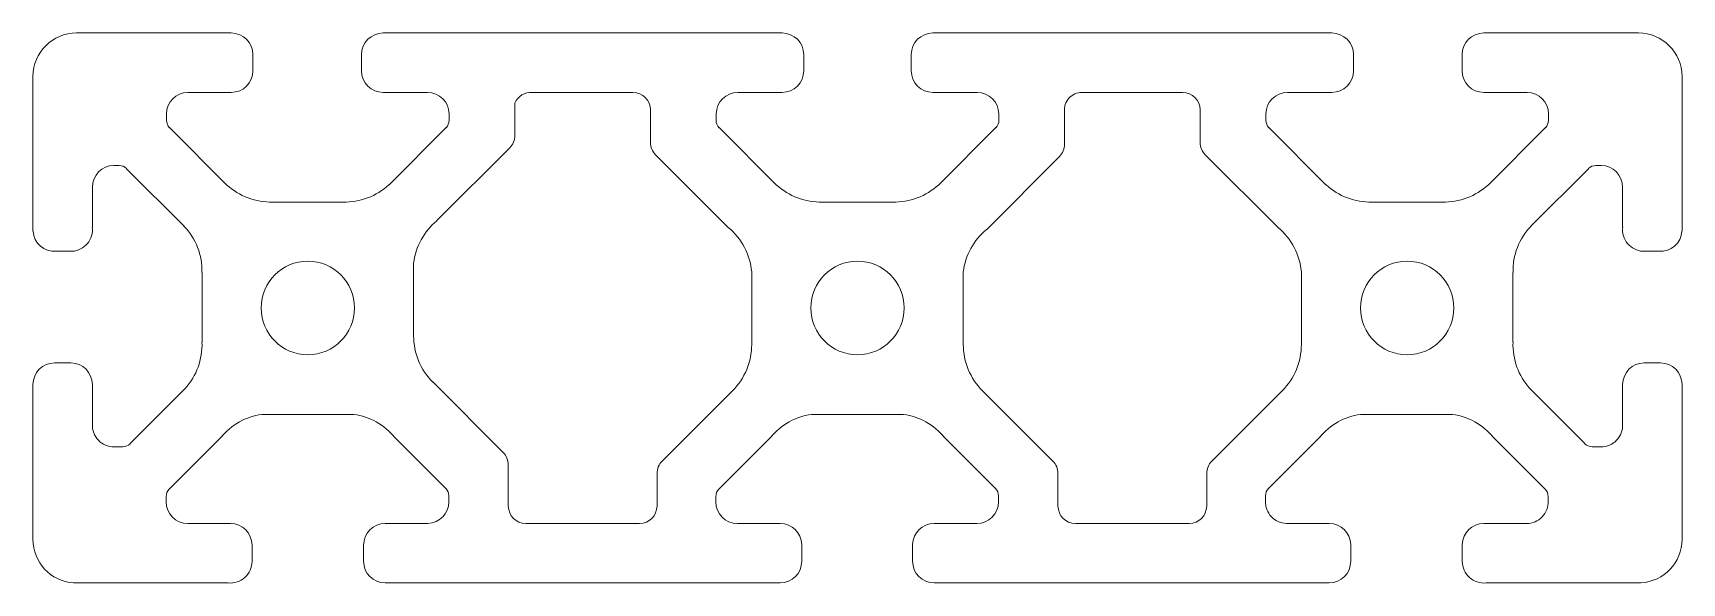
# Model space of a CAD drawing. Header units: millimetres. Extents: x -60 to 60, y -20 to 20.
import ezdxf

# ---------------------------------------------------------------- set-up
doc = ezdxf.new("R2010")
doc.units = ezdxf.units.MM

msp = doc.modelspace()

# ---------------------------------------------------------------- linework, layer by layer
at = {"color": 7, "linetype": 'Continuous', "lineweight": 15}
for p, q in [((-45.57, 20), (-56.83, 20)), ((-5.48, 20), (-34.52, 20)), ((34.52, 20), (5.48, 20)), ((56.83, 20), (45.57, 20)), ((-44, 17.25), (-44, 18.43)), ((-36.09, 18.43), (-36.09, 17.25)), ((-3.91, 17.25), (-3.91, 18.43)), ((3.91, 18.43), (3.91, 17.25)), ((36.09, 17.25), (36.09, 18.43)), ((44, 18.43), (44, 17.25)), ((-60, 16.84), (-60, 5.58)), ((60, 5.58), (60, 16.84)), ((-48.72, 15.68), (-45.57, 15.68)), ((-34.52, 15.68), (-31.29, 15.68)), ((-16.34, 15.68), (-23.66, 15.68)), ((-8.71, 15.68), (-5.48, 15.68)), ((5.48, 15.68), (8.71, 15.68)), ((23.66, 15.68), (16.34, 15.68)), ((31.29, 15.68), (34.52, 15.68)), ((45.57, 15.68), (48.72, 15.68)), ((-24.93, 14.91), (-24.93, 12.54)), ((-15.07, 12.04), (-15.07, 14.41)), ((24.93, 12.04), (24.93, 14.41)), ((-50.28, 13.65), (-50.28, 14.11)), ((-29.71, 14.11), (-29.71, 13.65)), ((-10.29, 13.65), (-10.29, 14.11)), ((10.29, 14.11), (10.29, 13.65)), ((15.07, 14.27), (15.07, 11.91)), ((29.71, 13.65), (29.71, 14.11)), ((50.28, 14.11), (50.28, 13.65)), ((-45.91, 8.96), (-50.06, 13.12)), ((-29.94, 13.12), (-34.09, 8.96)), ((-5.91, 8.96), (-10.06, 13.12)), ((10.06, 13.12), (5.91, 8.96)), ((34.09, 8.96), (29.94, 13.12)), ((50.06, 13.12), (45.91, 8.96)), ((-25.31, 11.64), (-30.6, 6.35)), ((-9.4, 5.85), (-14.69, 11.14)), ((14.69, 11.01), (9.4, 5.71)), ((30.6, 5.85), (25.31, 11.14)), ((-54.11, 10.36), (-53.73, 10.36)), ((-53.19, 10.13), (-49.01, 5.96)), ((49.01, 5.96), (53.19, 10.13)), ((53.73, 10.36), (54.11, 10.36)), ((-55.68, 5.88), (-55.68, 8.79)), ((55.68, 8.79), (55.68, 5.88)), ((-37.45, 7.7), (-42.55, 7.7)), ((2.55, 7.7), (-2.55, 7.7)), ((42.55, 7.7), (37.45, 7.7)), ((-58.32, 4.13), (-57.14, 4.13)), ((57.14, 4.13), (58.32, 4.13)), ((-47.7, 2.57), (-47.7, -2.5)), ((-32.3, 3.26), (-32.3, -2.03)), ((-7.7, -2.66), (-7.7, 2.63)), ((7.7, 2.63), (7.7, -2.66)), ((32.3, -2.66), (32.3, 2.63)), ((47.7, -2.5), (47.7, 2.57)), ((-57.25, -4), (-58.43, -4)), ((58.43, -4), (57.25, -4)), ((-60, -5.57), (-60, -16.83)), ((-55.68, -8.47), (-55.68, -5.57)), ((-48.92, -5.86), (-52.93, -9.87)), ((-30.91, -5.38), (-25.78, -10.51)), ((52.93, -9.87), (48.92, -5.86)), ((55.68, -5.57), (55.68, -8.47)), ((60, -16.83), (60, -5.57)), ((-14.22, -11.14), (-9.09, -6.02)), ((9.09, -6.02), (14.22, -11.14)), ((25.78, -11.14), (30.91, -6.02)), ((-43.34, -7.74), (-36.66, -7.74)), ((-3.34, -7.74), (3.34, -7.74)), ((36.61, -7.74), (43.29, -7.74)), ((-50.09, -13.18), (-46.31, -9.4)), ((-33.69, -9.4), (-29.96, -13.14)), ((-10.09, -13.18), (-6.31, -9.4)), ((6.31, -9.4), (10.04, -13.13)), ((29.91, -13.13), (33.64, -9.4)), ((46.26, -9.4), (50.04, -13.18)), ((-53.47, -10.1), (-54.11, -10.1)), ((54.11, -10.1), (53.47, -10.1)), ((-25.41, -11.41), (-25.41, -14.41)), ((-14.59, -14.41), (-14.59, -12.04)), ((14.59, -12.04), (14.59, -14.41)), ((25.41, -14.41), (25.41, -12.04)), ((-50.31, -14.11), (-50.31, -13.72)), ((-29.74, -13.67), (-29.74, -14.11)), ((-10.31, -14.11), (-10.31, -13.72)), ((10.26, -13.67), (10.26, -14.11)), ((29.69, -14.06), (29.69, -13.67)), ((50.26, -13.72), (50.26, -14.06)), ((-45.63, -15.68), (-48.74, -15.68)), ((-31.26, -15.68), (-34.37, -15.68)), ((-24.14, -15.68), (-15.86, -15.68)), ((-5.63, -15.68), (-8.74, -15.68)), ((8.69, -15.68), (5.58, -15.68)), ((15.86, -15.68), (24.14, -15.68)), ((34.32, -15.68), (31.21, -15.68)), ((48.69, -15.68), (45.58, -15.68)), ((-44.06, -18.44), (-44.06, -17.25)), ((-35.94, -17.25), (-35.94, -18.43)), ((-4.06, -18.43), (-4.06, -17.21)), ((4.01, -17.21), (4.01, -18.43)), ((35.89, -18.43), (35.89, -17.21)), ((44.01, -17.21), (44.01, -18.44)), ((-57.06, -20), (-45.8, -20)), ((-34.37, -20), (-5.63, -20)), ((5.58, -20), (34.32, -20)), ((45.75, -20), (57.01, -20))]:
    msp.add_line(p, q, dxfattribs=at)
for centre in [(-40, 0), (0, 0), (40, 0)]:
    msp.add_circle(centre, 3.4, dxfattribs=at)
for centre, radius, start, end in [((-56.83, 16.83), 3.17, 89.9997, 179.808), ((-45.57, 18.43), 1.57, 0, 90), ((-34.52, 18.43), 1.57, 90, 180), ((-5.48, 18.43), 1.57, 0, 90), ((5.48, 18.43), 1.57, 90, 180), ((34.52, 18.43), 1.57, 0, 90), ((45.57, 18.43), 1.57, 90, 180), ((56.83, 16.83), 3.17, 0.192, 90.0003), ((-45.57, 17.25), 1.57, 270, 0), ((-34.52, 17.25), 1.57, 180.0861, 270.0001), ((-5.48, 17.25), 1.57, 270, 0), ((5.48, 17.25), 1.57, 180, 270), ((34.52, 17.25), 1.57, 270, 360), ((45.57, 17.25), 1.57, 180, 270), ((-48.72, 14.11), 1.57, 90, 180), ((-31.29, 14.11), 1.57, 0, 90), ((-23.76, 14.41), 1.27, 85.518, 157.1987), ((-16.34, 14.41), 1.27, 0, 90), ((-8.71, 14.11), 1.57, 90, 180), ((8.71, 14.11), 1.57, 0, 90), ((16.33, 14.41), 1.27, 89.6679, 186.1721), ((23.66, 14.41), 1.27, 0, 90), ((31.29, 14.11), 1.57, 90, 180), ((48.72, 14.11), 1.57, 0, 90), ((-49.52, 13.65), 0.76, 180, 225), ((-30.48, 13.65), 0.76, 315, 0), ((-9.53, 13.65), 0.76, 180, 225), ((9.53, 13.65), 0.76, 315, 0), ((30.48, 13.65), 0.76, 180, 225), ((49.52, 13.65), 0.76, 315, 0), ((-26.2, 12.54), 1.27, 315, 360), ((-13.8, 12.04), 1.27, 180, 225), ((26.2, 12.04), 1.27, 180, 225), ((13.8, 11.91), 1.27, 315, 0), ((-54.11, 8.79), 1.57, 90, 180), ((-53.73, 9.6), 0.76, 45, 90), ((53.73, 9.6), 0.76, 90, 135), ((54.11, 8.79), 1.57, 0, 90), ((-42.68, 12.45), 4.75, 227.2024, 271.587), ((-37.32, 12.45), 4.75, 268.413, 312.7976), ((-2.68, 12.45), 4.75, 227.2024, 271.587), ((2.68, 12.45), 4.75, 268.413, 312.7976), ((37.32, 12.45), 4.75, 227.2024, 271.587), ((42.68, 12.45), 4.75, 268.413, 312.7976), ((-27.59, 2.67), 4.75, 129.3633, 172.9258), ((-58.43, 5.69), 1.57, 184, 274), ((-57.24, 5.69), 1.57, 273.4344, 6.9813), ((-52.45, 2.68), 4.75, 358.7032, 43.6377), ((-12.43, 2.19), 4.75, 5.2559, 50.3837), ((12.41, 2.04), 4.75, 129.3633, 172.9258), ((27.57, 2.19), 4.75, 5.2559, 50.3837), ((52.45, 2.68), 4.75, 136.3623, 181.2968), ((57.24, 5.69), 1.57, 173.0187, 266.5656), ((58.43, 5.69), 1.57, 266, 356), ((-27.55, -2.03), 4.75, 180, 225), ((-52.45, -2.68), 4.75, 318.0201, 2.1914), ((-12.45, -2.66), 4.75, 315, 0), ((12.45, -2.66), 4.75, 180, 225), ((27.55, -2.66), 4.75, 315, 0), ((52.45, -2.68), 4.75, 177.8086, 221.9799), ((-58.43, -5.57), 1.57, 90, 180), ((-57.25, -5.57), 1.57, 0, 90), ((57.25, -5.57), 1.57, 90, 180), ((58.43, -5.57), 1.57, 0, 90), ((-42.66, -12.44), 4.75, 98.292, 140.269), ((-37.34, -12.44), 4.75, 39.731, 81.708), ((-2.66, -12.44), 4.75, 98.292, 140.269), ((2.66, -12.44), 4.75, 39.731, 81.708), ((37.29, -12.44), 4.75, 98.292, 140.269), ((42.61, -12.44), 4.75, 39.731, 81.708), ((-54.11, -8.53), 1.57, 178, 270), ((54.11, -8.53), 1.57, 270, 2), ((-53.47, -9.34), 0.76, 270, 315), ((-26.68, -11.41), 1.27, 0, 45), ((53.47, -9.34), 0.76, 225, 270), ((-13.32, -12.04), 1.27, 135, 180), ((13.32, -12.04), 1.27, 0, 45), ((26.68, -12.04), 1.27, 135, 180), ((-49.55, -13.72), 0.76, 135, 180), ((-30.5, -13.67), 0.76, 0, 45), ((-9.55, -13.72), 0.76, 135, 180), ((9.5, -13.67), 0.76, 0, 45), ((30.45, -13.67), 0.76, 135, 180), ((49.5, -13.72), 0.76, 360, 45), ((-48.74, -14.11), 1.57, 180, 270), ((-31.31, -14.11), 1.57, 271.7839, 0), ((-8.74, -14.11), 1.57, 180, 270), ((8.69, -14.11), 1.57, 270, 0), ((31.26, -14.11), 1.57, 177.9722, 268.2161), ((48.69, -14.11), 1.57, 270, 2), ((-24.14, -14.41), 1.27, 180, 270), ((-15.86, -14.41), 1.27, 270, 0), ((15.86, -14.41), 1.27, 180, 270), ((24.14, -14.41), 1.27, 270, 0), ((-45.63, -17.25), 1.57, 0, 90), ((-34.37, -17.25), 1.57, 90, 180), ((-5.63, -17.25), 1.57, 1.487, 90.0193), ((5.58, -17.25), 1.57, 89.9807, 178.513), ((34.32, -17.25), 1.57, 1.487, 90.0193), ((45.58, -17.25), 1.57, 89.9807, 178.513), ((-56.83, -16.84), 3.17, 179.8524, 265.886), ((56.83, -16.83), 3.17, 273.1938, 0.089), ((-45.63, -18.44), 1.57, 263.8947, 0), ((-34.37, -18.43), 1.57, 180, 270), ((-5.63, -18.43), 1.57, 270, 0), ((5.58, -18.43), 1.57, 180, 270), ((34.32, -18.43), 1.57, 270, 0), ((45.58, -18.44), 1.57, 180, 276.1053)]:
    msp.add_arc(centre, radius, start, end, dxfattribs=at)

doc.saveas('drawing.dxf')
